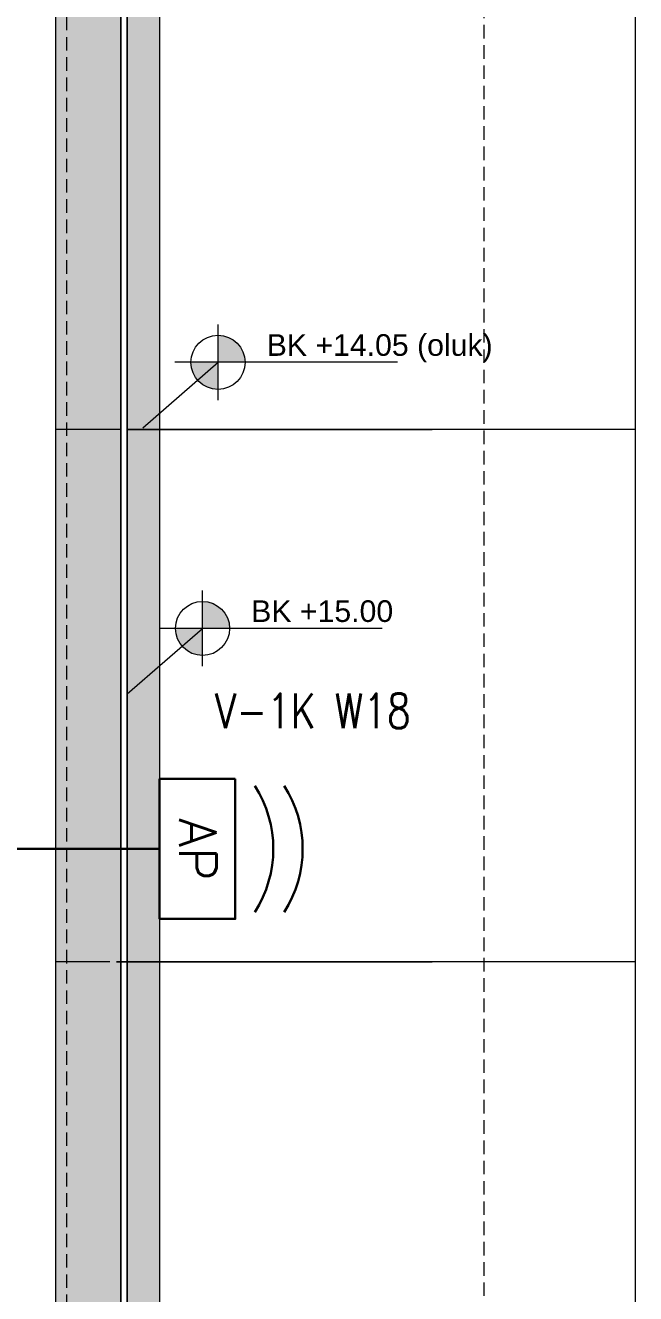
# Model space of a CAD drawing. Extents: x -1073 to 35213, y -1180 to 6950.
# Drawn here: x 33909 to 34191, y 1826 to 2412 of the extents above; entities that cross this region are included whole.
import ezdxf
from ezdxf.enums import TextEntityAlignment as Align
from ezdxf.xclip import XClip

# ---------------------------------------------------------------- set-up
doc = ezdxf.new("R2010")
doc.units = 0
doc.header["$LTSCALE"] = 25
doc.header["$XCLIPFRAME"] = 0
doc.linetypes.add('HIDDEN', pattern=[0.375, 0.25, -0.125])
doc.layers.get('0').update_dxf_attribs({"color": 9, "lineweight": 9})
for name, color, linetype, lineweight in [('04', 9, 'Continuous', 9), ('05G', 8, 'Continuous', 9), ('06A', 9, 'Continuous', 9), ('06B', 9, 'Continuous', 9), ('06D', 9, 'Continuous', 9), ('09', 9, 'Continuous', 9), ('15', 9, 'Continuous', 9), ('21', 9, 'Continuous', 9), ('DATA TAVAN', 160, 'Continuous', 30), ('E-HARİCİ ACCESS POINT (KABLOSUZ ERİŞİM İÇİN)', 4, 'Continuous', 30), ('E-YAZI', 7, 'Continuous', 30)]:
    doc.layers.add(name, color=color, linetype=linetype, lineweight=lineweight)
doc.styles.add('Arial', font='arial.ttf', dxfattribs={"height": 2.5})
doc.styles.add('E-YAZI', font='txttw.shx')
doc.styles.add('MuuM_TEXT-ITALIC', font='ARIALNI.TTF')

# ---------------------------------------------------------------- blocks, each defined once
blk = doc.blocks.new('p-araba-polo')
blk.add_line((1.2557, 0.8419), (1.8967, 1.7338))
at = {"extrusion": (0, 0, -1)}
blk.add_arc((-1.2557, 0.8419), 1.0984, 125.7081, 179.02404, dxfattribs=at)
blk = doc.blocks.new('0_elevationtarget-p-bk')
h = blk.add_hatch(color=254)
h.paths.add_polyline_path([(2.5, 0, 0.414214), (0, 2.5), (0, 0)])
h.paths.add_polyline_path([(0, 0), (-2.5, 0, 0.414214), (0, -2.5)])
blk.add_line((0, -3.5), (0, 3.5))
blk.add_lwpolyline([(16.6, 0), (-4, 0)])
blk.add_circle((0, 0), 2.5)
at = {"style": 'Arial'}
blk.add_attdef('BITMISKOT', text='', height=2, dxfattribs=at).set_placement((4.5, 0), align=Align.BOTTOM_LEFT)
at = {"style": 'MuuM_TEXT-ITALIC'}
blk.add_attdef('FINISHINGFLOORLEVEL', text='', height=2, dxfattribs=at).set_placement((4.5, -0.59), align=Align.TOP_LEFT)
blk = doc.blocks.new('E-HARİCİ ACCESS POINT')
at = {"layer": 'E-HARİCİ ACCESS POINT (KABLOSUZ ERİŞİM İÇİN)', "ltscale": 2}
blk.add_lwpolyline([(34.96, 32.33), (34.96, -32.33), (0, -32.33), (0, 32.33)], close=True, dxfattribs=at)
at = {"layer": 'E-HARİCİ ACCESS POINT (KABLOSUZ ERİŞİM İÇİN)'}
for centre in [(-1.32, 0), (12.25, 0)]:
    blk.add_arc(centre, 53.84, 327.1828, 32.8172, dxfattribs=at)
at = {"layer": 'E-HARİCİ ACCESS POINT (KABLOSUZ ERİŞİM İÇİN)', "style": 'E-YAZI'}
blk.add_text('AP', height=17.28, rotation=270, dxfattribs=at).set_placement((8.95, 14.23))

msp = doc.modelspace()

# ---------------------------------------------------------------- hatches: boundary and pattern name
at = {"layer": '05G'}
h = msp.add_hatch(color=253, dxfattribs=at)
h.dxf.hatch_style = 1
h.paths.add_polyline_path([(33952.84, 212.5), (33922.84, 212.5), (33922.84, 3992.5), (33952.84, 3992.5)])
at = {"layer": '09'}
h = msp.add_hatch(dxfattribs=at)
h.set_pattern_fill('DOTS', color=251, scale=25, style=0)
h.set_pattern_definition([(0, (17.5119, -0.0012), (0.78125, 1.5625), [0, -1.5625])])
edge = h.paths.add_edge_path()
edge.add_line((33955.84, 209.5), (33955.84, 3995.5))
edge.add_line((33955.84, 3995.5), (33970.84, 3995.5))
edge.add_line((33970.84, 3995.5), (33970.84, 209.5))
edge.add_line((33970.84, 209.5), (33955.84, 209.5))

# ---------------------------------------------------------------- linework, layer by layer
at = {"layer": '06A'}
for points in [[(33950.84, 4012.5), (32430.84, 4012.5), (32430.84, 3907.5), (32447.84, 3907.5), (32447.84, 3995.5), (33955.84, 3995.5), (33955.84, 209.5), (32447.84, 209.5), (32447.84, 309.5), (31687.84, 309.5), (31687.84, 292.5), (32430.84, 292.5), (32430.84, 192.5), (33950.84, 192.5)], [(34190.84, 192.5), (34190.84, 4012.5)], [(33922.84, 237.5), (32475.84, 237.5), (32475.84, 337.5), (31687.84, 337.5), (31687.84, 312.5), (32450.84, 312.5), (32450.84, 212.5), (33952.84, 212.5), (33952.84, 3992.5), (32450.84, 3992.5), (32450.84, 3907.5), (32475.84, 3907.5), (32475.84, 3967.5), (33922.84, 3967.5)], [(33922.84, 212.5), (33922.84, 3968.5)], [(33952.84, 3968.5), (33952.84, 236.54)], [(33952.84, 2225.5), (33922.84, 2225.5)], [(34190.84, 2225.5), (33955.84, 2225.52)], [(33955.84, 2225.52), (34096.84, 2225.5)], [(33947.84, 1979.5), (33922.84, 1979.5)], [(34190.84, 1979.5), (33950.84, 1979.52)], [(33950.84, 1979.52), (34096.84, 1979.5)]]:
    msp.add_lwpolyline(points, dxfattribs=at)
at = {"layer": '06B'}
msp.add_lwpolyline([(33955.84, 209.5), (33955.84, 3995.5), (33970.84, 3995.5), (33970.84, 209.5), (33955.84, 209.5)], dxfattribs=at)
at = {"layer": '06D', "linetype": 'HIDDEN'}
for points in [[(33952.84, 212.5), (34070.84, 212.5), (34120.84, 212.5), (34120.84, 3992.5), (33952.84, 3992.5)], [(33922.84, 3972.5), (33927.84, 3972.5), (33927.84, 232.5), (32470.84, 232.5), (32470.84, 332.5), (31687.84, 332.5)]]:
    msp.add_lwpolyline(points, dxfattribs=at)
at = {"layer": '15'}
msp.add_lwpolyline([(32447.84, 3907.5), (32447.84, 3995.5), (33955.84, 3995.5), (33955.84, 209.5), (32447.84, 209.5), (32447.84, 309.49), (31687.84, 309.5), (31687.84, 312.5), (32450.84, 312.5), (32450.84, 212.5), (33952.84, 212.5), (33952.84, 3992.5), (32450.84, 3992.5), (32450.84, 3907.5)], close=True, dxfattribs=at)
at = {"layer": '21'}
for points in [[(33963.01, 2226.27), (33997.81, 2256.53)], [(33955.84, 2103.28), (33990.65, 2133.54)]]:
    msp.add_lwpolyline(points, dxfattribs=at)
at = {"layer": 'DATA TAVAN'}
msp.add_line((33970.84, 2031.64), (33889.39, 2031.64), dxfattribs=at)

# ---------------------------------------------------------------- block references
at = {"layer": '04'}
ref = msp.add_blockref('p-araba-polo', (33774.6, 2352.29), dxfattribs=dict(at, xscale=100, yscale=100, zscale=100, rotation=270))
XClip(ref).set_block_clipping_path([(-0.0924763951, -0.9835002962), (4.0650970395, 0.9845199444)])
at = {"layer": '21'}
ref = msp.add_blockref('0_elevationtarget-p-bk', (33997.81, 2256.53), dxfattribs=dict(at, xscale=5, yscale=5, zscale=5))
ref.add_attrib('BITMISKOT', 'BK +14.05 (oluk)', dxfattribs={"layer": '0', "height": 10, "style": 'Arial'}).set_placement((34020.31, 2256.53), align=Align.BOTTOM_LEFT)
ref = msp.add_blockref('0_elevationtarget-p-bk', (33990.65, 2133.54), dxfattribs=dict(at, xscale=5, yscale=5, zscale=5))
ref.add_attrib('BITMISKOT', 'BK +15.00', dxfattribs={"layer": '0', "height": 10, "style": 'Arial'}).set_placement((34013.15, 2133.54), align=Align.BOTTOM_LEFT)
at = {"layer": 'E-HARİCİ ACCESS POINT (KABLOSUZ ERİŞİM İÇİN)'}
msp.add_blockref('E-HARİCİ ACCESS POINT', (33970.84, 2031.64), dxfattribs=at)

# ---------------------------------------------------------------- texts
at = {"layer": 'E-YAZI', "color": 6, "style": 'E-YAZI', "width": 0.8}
msp.add_text('V-1K W18', height=16, dxfattribs=at).set_placement((33996.37, 2087.43))

doc.saveas('drawing.dxf')
